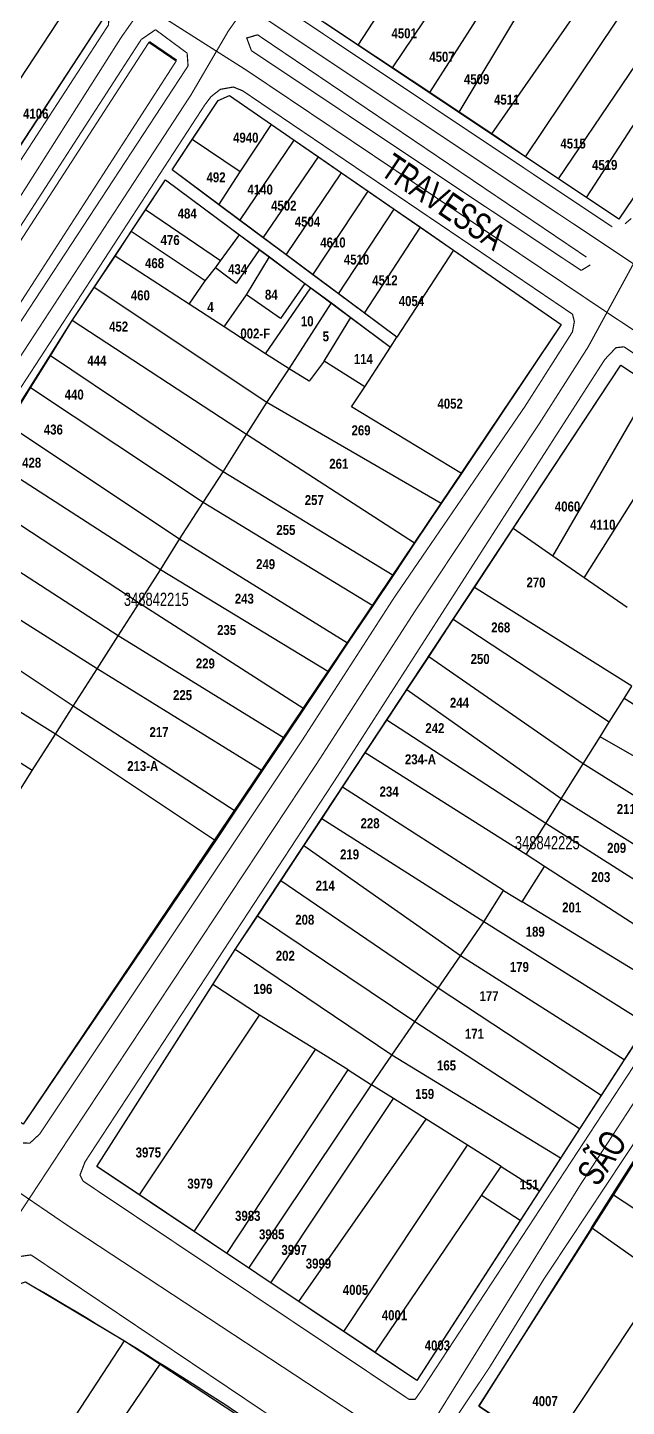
# Model space of a CAD drawing. Extents: x 203136 to 205923, y 4839890 to 4842982.
# Drawn here: x 205261.9 to 205352.2, y 4840699.6 to 4840907.6 of the extents above; entities that cross this region are included whole.
import ezdxf
from ezdxf.enums import TextEntityAlignment as Align

# ---------------------------------------------------------------- set-up
doc = ezdxf.new("R2010")
doc.units = 0
doc.header["$LTSCALE"] = 1.5
doc.header["$MEASUREMENT"] = 0
doc.linetypes.add('TRACO_13', pattern=[8, 5, -1, 1, -1])
for name, color, linetype in [('CD_MALHA_LOTES', 40, 'CONTINUOUS'), ('CD_TXT_QUADRA', 7, 'CONTINUOUS'), ('HD-CANAIS', 7, 'CONTINUOUS'), ('RU-QUADRAS', 210, 'CONTINUOUS'), ('SV-EIXO-RUA-N-PAV', 6, 'CONTINUOUS'), ('SV-EIXO-RUA-PAV', 20, 'CONTINUOUS'), ('SV-PONTE-BUEIRO', 249, 'CONTINUOUS'), ('SV-RUA-NAO-PAV-S-GUIA-C-GUIA', 7, 'CONTINUOUS'), ('SV-RUA-PAVIM-S-GUIA-C-GUIA', 7, 'CONTINUOUS'), ('SV-TXT-RUA-N-PAV-S-GUIA-C-GUIA', 7, 'CONTINUOUS'), ('SV-TXT-RUA-PAV-S-GUIA-C-GUIA', 7, 'CONTINUOUS'), ('Th_NmrPort', 1, 'CONTINUOUS')]:
    doc.layers.add(name, color=color, linetype=linetype)
doc.styles.add('ARIAL', font='ARIAL.TTF')
doc.styles.get("Standard").update_dxf_attribs({"font": 'swisscbo.ttf'})

msp = doc.modelspace()

# ---------------------------------------------------------------- linework, layer by layer
at = {"layer": 'CD_MALHA_LOTES', "linetype": 'Continuous', "flags": 128}
for points in [[(205311.75, 4840904.95), (205330.33, 4840933.43)], [(205316.96, 4840901.51), (205335.92, 4840929.76)], [(205322.57, 4840897.79), (205340.91, 4840926.49)], [(205326.99, 4840894.83), (205344.55, 4840924.11)], [(205331.9, 4840891.54), (205351.43, 4840919.59)], [(205337.02, 4840888.1), (205356.07, 4840916.55)], [(205341.99, 4840884.77), (205361.18, 4840913.2)], [(205255.99, 4840892.63), (205268.79, 4840912.02)], [(205273.31, 4840908.94), (205260.8, 4840889.85)], [(205346.22, 4840881.93), (205364.93, 4840910.74)], [(205311.75, 4840904.95), (205306.76, 4840908.25)], [(205370.38, 4840907.17), (205351.06, 4840878.68)], [(205316.96, 4840901.51), (205311.75, 4840904.95)], [(205322.57, 4840897.79), (205316.96, 4840901.51)], [(205286.71, 4840890.69), (205290.62, 4840896.6)], [(205290.62, 4840896.6), (205292.34, 4840897.35)], [(205292.34, 4840897.35), (205298.67, 4840892.98)], [(205326.99, 4840894.83), (205322.57, 4840897.79)], [(205331.9, 4840891.54), (205326.99, 4840894.83)], [(205293.98, 4840885.82), (205298.67, 4840892.98)], [(205298.67, 4840892.98), (205302.1, 4840890.61)], [(205283.68, 4840886.11), (205286.71, 4840890.69)], [(205293.98, 4840885.82), (205286.71, 4840890.69)], [(205293.9, 4840878.5), (205302.1, 4840890.61)], [(205302.1, 4840890.61), (205305.79, 4840888.07)], [(205337.02, 4840888.1), (205331.9, 4840891.54)], [(205290.73, 4840880.85), (205283.68, 4840886.11)], [(205297.41, 4840875.88), (205305.79, 4840888.07)], [(205305.79, 4840888.07), (205309.24, 4840885.69)], [(205341.99, 4840884.77), (205337.02, 4840888.1)], [(205279.7, 4840880.1), (205282.7, 4840884.64)], [(205282.7, 4840884.64), (205293.86, 4840876.33)], [(205290.73, 4840880.85), (205293.98, 4840885.82)], [(205300.89, 4840873.29), (205309.24, 4840885.69)], [(205309.24, 4840885.69), (205313.25, 4840882.92)], [(205346.22, 4840881.93), (205341.99, 4840884.77)], [(205304.93, 4840870.27), (205313.25, 4840882.92)], [(205313.25, 4840882.92), (205317.21, 4840880.18)], [(205351.06, 4840878.68), (205346.22, 4840881.93)], [(205277.54, 4840876.84), (205279.7, 4840880.1)], [(205291.01, 4840872.4), (205279.7, 4840880.1)], [(205293.9, 4840878.5), (205290.73, 4840880.85)], [(205308.79, 4840867.42), (205317.21, 4840880.18)], [(205317.21, 4840880.18), (205321.14, 4840877.47)], [(205297.41, 4840875.88), (205293.9, 4840878.5)], [(205275.08, 4840873.12), (205277.54, 4840876.84)], [(205288.69, 4840869.4), (205277.54, 4840876.84)], [(205291.01, 4840872.4), (205293.86, 4840876.33)], [(205293.86, 4840876.33), (205296.88, 4840874.09)], [(205300.89, 4840873.29), (205297.41, 4840875.88)], [(205312.72, 4840864.5), (205321.14, 4840877.47)], [(205321.14, 4840877.47), (205326.16, 4840874)], [(205296.88, 4840874.09), (205293.34, 4840868.97)], [(205296.88, 4840874.09), (205298.38, 4840872.98)], [(205326.16, 4840874), (205317.6, 4840860.87)], [(205326.16, 4840874), (205342.38, 4840862.81)], [(205271.93, 4840868.37), (205275.08, 4840873.12)], [(205286.27, 4840865.86), (205275.08, 4840873.12)], [(205290.25, 4840871.35), (205291.01, 4840872.4)], [(205294.92, 4840867.26), (205298.38, 4840872.98)], [(205298.38, 4840872.98), (205303.72, 4840869)], [(205304.93, 4840870.27), (205300.89, 4840873.29)], [(205288.69, 4840869.4), (205290.25, 4840871.35)], [(205293.34, 4840868.97), (205290.25, 4840871.35)], [(205308.79, 4840867.42), (205304.93, 4840870.27)], [(205268.63, 4840863.38), (205271.93, 4840868.37)], [(205298, 4840851.03), (205271.93, 4840868.37)], [(205286.27, 4840865.86), (205288.69, 4840869.4)], [(205297.8, 4840858.39), (205304.64, 4840868.31)], [(205303.72, 4840869), (205300.05, 4840863.71)], [(205303.72, 4840869), (205304.64, 4840868.31)], [(205304.64, 4840868.31), (205307.72, 4840866.04)], [(205312.72, 4840864.5), (205308.79, 4840867.42)], [(205291.57, 4840862.43), (205286.27, 4840865.86)], [(205291.57, 4840862.43), (205294.92, 4840867.26)], [(205300.05, 4840863.71), (205294.92, 4840867.26)], [(205301.34, 4840856.1), (205307.72, 4840866.04)], [(205307.72, 4840866.04), (205310.67, 4840863.84)], [(205265.33, 4840858.06), (205268.63, 4840863.38)], [(205294.89, 4840846.18), (205268.63, 4840863.38)], [(205306.63, 4840857.26), (205310.67, 4840863.84)], [(205310.67, 4840863.84), (205316.64, 4840859.4)], [(205317.6, 4840860.87), (205312.72, 4840864.5)], [(205297.8, 4840858.39), (205291.57, 4840862.43)], [(205342.38, 4840862.81), (205327.34, 4840840.34)], [(205312.74, 4840853.41), (205316.64, 4840859.4)], [(205316.64, 4840859.4), (205317.6, 4840860.87)], [(205262.34, 4840853.22), (205265.33, 4840858.06)], [(205291.4, 4840840.57), (205265.33, 4840858.06)], [(205301.34, 4840856.1), (205297.8, 4840858.39)], [(205306.63, 4840857.26), (205304.39, 4840854.24)], [(205312.74, 4840853.41), (205306.63, 4840857.26)], [(205298, 4840851.03), (205301.34, 4840856.1)], [(205304.39, 4840854.24), (205301.34, 4840856.1)], [(205335.13, 4840832), (205351.4, 4840856.66)], [(205351.4, 4840856.66), (205356.05, 4840853.61)], [(205258.92, 4840847.68), (205262.34, 4840853.22)], [(205288.37, 4840835.97), (205262.34, 4840853.22)], [(205310.76, 4840850.38), (205312.74, 4840853.41)], [(205341.14, 4840827.85), (205356.05, 4840853.61)], [(205294.89, 4840846.18), (205298, 4840851.03)], [(205324.27, 4840835.77), (205298, 4840851.03)], [(205327.34, 4840840.34), (205310.76, 4840850.38)], [(205345.85, 4840824.6), (205361.78, 4840849.85)], [(205284.83, 4840830.41), (205258.92, 4840847.68)], [(205291.4, 4840840.57), (205294.89, 4840846.18)], [(205320.28, 4840829.8), (205294.89, 4840846.18)], [(205281.94, 4840825.8), (205255.8, 4840842.64)], [(205288.37, 4840835.97), (205291.4, 4840840.57)], [(205317.03, 4840824.95), (205291.4, 4840840.57)], [(205327.34, 4840840.34), (205324.27, 4840835.77)], [(205278.73, 4840820.78), (205252.78, 4840837.75)], [(205284.83, 4840830.41), (205288.37, 4840835.97)], [(205313.95, 4840820.35), (205288.37, 4840835.97)], [(205324.27, 4840835.77), (205320.28, 4840829.8)], [(205275.58, 4840815.85), (205249.52, 4840832.68)], [(205329.29, 4840823.13), (205335.13, 4840832)], [(205341.14, 4840827.85), (205335.13, 4840832)], [(205281.94, 4840825.8), (205284.83, 4840830.41)], [(205310.17, 4840814.71), (205284.83, 4840830.41)], [(205320.28, 4840829.8), (205317.03, 4840824.95)], [(205345.85, 4840824.6), (205341.14, 4840827.85)], [(205272.39, 4840810.87), (205246.15, 4840827.45)], [(205278.73, 4840820.78), (205281.94, 4840825.8)], [(205307.28, 4840810.38), (205281.94, 4840825.8)], [(205317.03, 4840824.95), (205313.95, 4840820.35)], [(205352.33, 4840820.13), (205345.85, 4840824.6)], [(205268.79, 4840805.24), (205242.91, 4840822.41)], [(205326.09, 4840818.29), (205329.29, 4840823.13)], [(205353.03, 4840808.22), (205329.29, 4840823.13)], [(205275.58, 4840815.85), (205278.73, 4840820.78)], [(205303.55, 4840804.82), (205278.73, 4840820.78)], [(205313.95, 4840820.35), (205310.17, 4840814.71)], [(205266.08, 4840801.01), (205239.73, 4840817.47)], [(205322.4, 4840812.69), (205326.09, 4840818.29)], [(205349.63, 4840802.79), (205326.09, 4840818.29)], [(205272.39, 4840810.87), (205275.58, 4840815.85)], [(205300.61, 4840800.42), (205275.58, 4840815.85)], [(205310.17, 4840814.71), (205307.28, 4840810.38)], [(205262.56, 4840795.52), (205236.33, 4840812.19)], [(205319.11, 4840807.69), (205322.4, 4840812.69)], [(205345.68, 4840796.51), (205322.4, 4840812.69)], [(205268.79, 4840805.24), (205272.39, 4840810.87)], [(205297.29, 4840795.46), (205272.39, 4840810.87)], [(205307.28, 4840810.38), (205303.55, 4840804.82)], [(205316.09, 4840803.11), (205319.11, 4840807.69)], [(205342.37, 4840791.25), (205319.11, 4840807.69)], [(205351.88, 4840806.38), (205353.03, 4840808.22)], [(205266.08, 4840801.01), (205268.79, 4840805.24)], [(205293.22, 4840789.39), (205268.79, 4840805.24)], [(205349.63, 4840802.79), (205351.88, 4840806.38)], [(205377.17, 4840790.51), (205351.88, 4840806.38)], [(205303.55, 4840804.82), (205300.61, 4840800.42)], [(205312.84, 4840798.19), (205316.09, 4840803.11)], [(205340.05, 4840787.55), (205316.09, 4840803.11)], [(205262.56, 4840795.52), (205266.08, 4840801.01)], [(205290.24, 4840784.93), (205266.08, 4840801.01)], [(205348.26, 4840800.62), (205349.63, 4840802.79)], [(205300.61, 4840800.42), (205297.29, 4840795.46)], [(205345.68, 4840796.51), (205348.26, 4840800.62)], [(205374.14, 4840785.76), (205348.26, 4840800.62)], [(205309.42, 4840793), (205312.84, 4840798.19)], [(205337.08, 4840782.84), (205312.84, 4840798.19)], [(205259.66, 4840790.85), (205262.56, 4840795.52)], [(205297.29, 4840795.46), (205293.22, 4840789.39)], [(205342.37, 4840791.25), (205345.68, 4840796.51)], [(205370.86, 4840780.77), (205345.68, 4840796.51)], [(205306.27, 4840788.24), (205309.42, 4840793)], [(205333.69, 4840777.43), (205309.42, 4840793)], [(205340.05, 4840787.55), (205342.37, 4840791.25)], [(205367.43, 4840775.55), (205342.37, 4840791.25)], [(205293.22, 4840789.39), (205290.24, 4840784.93)], [(205303.58, 4840784.18), (205306.27, 4840788.24)], [(205330.7, 4840772.68), (205306.27, 4840788.24)], [(205337.08, 4840782.84), (205340.05, 4840787.55)], [(205364.92, 4840771.73), (205340.05, 4840787.55)], [(205290.24, 4840784.93), (205261.25, 4840742.18)], [(205300.07, 4840778.87), (205303.58, 4840784.18)], [(205327.18, 4840767.56), (205303.58, 4840784.18)], [(205339.86, 4840781.04), (205337.08, 4840782.84)], [(205336.5, 4840775.71), (205339.86, 4840781.04)], [(205361.76, 4840766.93), (205339.86, 4840781.04)], [(205296.55, 4840773.57), (205300.07, 4840778.87)], [(205323.82, 4840762.69), (205300.07, 4840778.87)], [(205330.7, 4840772.68), (205333.69, 4840777.43)], [(205333.69, 4840777.43), (205336.5, 4840775.71)], [(205358.63, 4840762.16), (205336.5, 4840775.71)], [(205293.22, 4840768.53), (205296.55, 4840773.57)], [(205320.3, 4840757.59), (205296.55, 4840773.57)], [(205327.18, 4840767.56), (205330.7, 4840772.68)], [(205355.38, 4840757.22), (205330.7, 4840772.68)], [(205289.84, 4840763.23), (205293.22, 4840768.53)], [(205316.86, 4840752.58), (205293.22, 4840768.53)], [(205323.82, 4840762.69), (205327.18, 4840767.56)], [(205351.86, 4840751.86), (205327.18, 4840767.56)], [(205272.36, 4840735.8), (205289.84, 4840763.23)], [(205296.87, 4840758.61), (205289.84, 4840763.23)], [(205320.3, 4840757.59), (205323.82, 4840762.69)], [(205348.41, 4840746.52), (205323.82, 4840762.69)], [(205278.76, 4840731.51), (205296.87, 4840758.61)], [(205305.34, 4840753.45), (205296.87, 4840758.61)], [(205316.86, 4840752.58), (205320.3, 4840757.59)], [(205345.15, 4840741.48), (205320.3, 4840757.59)], [(205355.38, 4840757.22), (205351.86, 4840751.86)], [(205287.03, 4840725.98), (205305.34, 4840753.45)], [(205310.23, 4840750.36), (205305.34, 4840753.45)], [(205313.78, 4840748.12), (205316.86, 4840752.58)], [(205342.3, 4840737.06), (205316.86, 4840752.58)], [(205351.86, 4840751.86), (205348.41, 4840746.52)], [(205291.96, 4840722.67), (205310.23, 4840750.36)], [(205310.23, 4840750.36), (205313.78, 4840748.12)], [(205295.28, 4840720.45), (205313.78, 4840748.12)], [(205317.07, 4840746.04), (205313.78, 4840748.12)], [(205298.61, 4840718.22), (205317.07, 4840746.04)], [(205322.03, 4840742.91), (205317.07, 4840746.04)], [(205348.41, 4840746.52), (205345.15, 4840741.48)], [(205302.82, 4840715.4), (205322.03, 4840742.91)], [(205328.24, 4840738.99), (205322.03, 4840742.91)], [(205345.15, 4840741.48), (205342.3, 4840737.06)], [(205309.58, 4840710.88), (205328.24, 4840738.99)], [(205333.32, 4840735.78), (205328.24, 4840738.99)], [(205342.3, 4840737.06), (205339.11, 4840732.12)], [(205350.13, 4840731.54), (205353.29, 4840736.54)], [(205278.76, 4840731.51), (205272.36, 4840735.8)], [(205330.35, 4840731.4), (205333.32, 4840735.78)], [(205333.32, 4840735.78), (205339.11, 4840732.12)], [(205287.03, 4840725.98), (205278.76, 4840731.51)], [(205314.31, 4840707.71), (205330.35, 4840731.4)], [(205336.21, 4840727.62), (205330.35, 4840731.4)], [(205339.11, 4840732.12), (205336.21, 4840727.62)], [(205346.96, 4840726.52), (205350.13, 4840731.54)], [(205375.79, 4840714.74), (205350.13, 4840731.54)], [(205291.96, 4840722.67), (205287.03, 4840725.98)], [(205336.21, 4840727.62), (205320.62, 4840703.49)], [(205346.96, 4840726.52), (205329.96, 4840699.64)], [(205357.71, 4840718.94), (205346.96, 4840726.52)], [(205295.28, 4840720.45), (205291.96, 4840722.67)], [(205298.61, 4840718.22), (205295.28, 4840720.45)], [(205261.56, 4840718.4), (205276.52, 4840709.47)], [(205302.82, 4840715.4), (205298.61, 4840718.22)], [(205340.38, 4840692.75), (205357.71, 4840718.94)], [(205309.58, 4840710.88), (205302.82, 4840715.4)], [(205260.13, 4840684.39), (205276.52, 4840709.47)], [(205276.52, 4840709.47), (205281.88, 4840705.96)], [(205314.31, 4840707.71), (205309.58, 4840710.88)], [(205320.62, 4840703.49), (205314.31, 4840707.71)], [(205264.99, 4840681.06), (205281.88, 4840705.96)], [(205281.88, 4840705.96), (205295.09, 4840697.3)], [(205329.96, 4840699.64), (205340.38, 4840692.75)]]:
    msp.add_lwpolyline(points, dxfattribs=at)
at = {"layer": 'HD-CANAIS', "linetype": 'Continuous', "const_width": 0.18}
for points in [[(205280.23, 4840905.41), (205242.39, 4840846.93)], [(205246.65, 4840844.11), (205284.35, 4840902.6)]]:
    msp.add_lwpolyline(points, dxfattribs=at)
at = {"layer": 'RU-QUADRAS', "color": 6, "linetype": 'Continuous'}
for points in [[(205302.06, 4840911.36), (205302.04, 4840913.84), (205323.28, 4840945.44), (205381.15, 4841036.28), (205432.85, 4841002.98), (205370.38, 4840907.17), (205351.06, 4840878.68)], [(205136.87, 4840828.05), (205215.5, 4840948.42), (205273.31, 4840908.94), (205194.22, 4840788.23)], [(205272.36, 4840735.8), (205293.22, 4840768.53), (205351.4, 4840856.66), (205399.3, 4840825.22), (205320.62, 4840703.49)], [(205329.96, 4840699.64), (205406.97, 4840820.32), (205457.96, 4840786.06), (205377.98, 4840665.69), (205340.38, 4840692.75)]]:
    msp.add_lwpolyline(points, close=True, dxfattribs=at)
for points in [[(205212.69, 4840776.33), (205236.33, 4840812.19), (205268.63, 4840863.38), (205282.7, 4840884.64), (205316.64, 4840859.4), (205317.6, 4840860.87), (205283.68, 4840886.11), (205290.62, 4840896.6), (205292.34, 4840897.35), (205342.38, 4840862.81), (205261.25, 4840742.18, -0.0191158523)], [(205181.48, 4840598.87), (205221.72, 4840661.35, 0.0192944849), (205258.92, 4840717.54), (205261.56, 4840718.4, -0.0209780421), (205309.42, 4840687.91, -0.0092025286), (205229.84, 4840566.56)]]:
    msp.add_lwpolyline(points, format="xyb", close=True, dxfattribs=at)
at = {"layer": 'SV-EIXO-RUA-N-PAV', "const_width": 0.18}
for points in [[(205433.260072, 4840994.491023), (205410.708348, 4840960.301368), (205374.242832, 4840904.439301), (205356.242833, 4840877.387577), (205346.466971, 4840859.439302), (205339.122143, 4840847.904819), (205320.294558, 4840819.508269), (205305.501455, 4840796.542752), (205267.587663, 4840739.232409), (205257.087663, 4840723.24965), (205217.311802, 4840662.111721), (205202.311802, 4840640.025515), (205187.725596, 4840619.180688), (205172.77732, 4840594.922068), (205171.122148, 4840592.439309)], [(205492.956923, 4840958.170791), (205416.388914, 4840842.089781), (205405.441095, 4840825.325933), (205345.22809, 4840732.953709), (205320.595497, 4840693.267865), (205290.488994, 4840649.134469), (205268.926988, 4840616.247819), (205232.695881, 4840561.511577), (205228.223273, 4840555.393768), (205225.488617, 4840551.285055), (205222.177172, 4840546.0257), (205185.361693, 4840489.731131), (205181.660666, 4840486.030104), (205179.712757, 4840485.640522), (205176.303916, 4840487.978013), (205127.898378, 4840523.040375), (205107.347938, 4840537.844483), (205073.927448, 4840560.525559), (205068.486496, 4840564.370108)]]:
    msp.add_lwpolyline(points, dxfattribs=at)
at = {"layer": 'SV-EIXO-RUA-PAV', "const_width": 0.18}
for points in [[(205546.167555, 4840539.8707), (205515.88897, 4840558.876335), (205496.610849, 4840570.783379), (205487.852371, 4840576.846941), (205483.809996, 4840584.594826), (205425.757006, 4840623.109672), (205267.742374, 4840727.015517), (205209.564034, 4840766.713678), (205194.506111, 4840775.611542), (205064.118185, 4840862.536826), (204928.596875, 4840953.911043), (204901.903284, 4840971.70677), (204782.19, 4841049.35)], [(205369.826503, 4841049.127689), (205365.827692, 4841044.515207), (205338.221709, 4841001.914817), (205321.251294, 4840975.819898), (205295.156376, 4840935.311751), (205286.787404, 4840922.58394), (205281.847386, 4840914.389322), (205276.035601, 4840906.136586), (205254.648229, 4840872.428228), (205238.491464, 4840847.844374), (205214.488788, 4840811.172005), (205197.518374, 4840785.193322), (205186.301627, 4840769.443383), (205152.360797, 4840717.660371), (205145.386654, 4840707.37351), (205106.389571, 4840648.325765), (205096.3933, 4840631.239115), (205058.907281, 4840576.143385), (205053.560438, 4840567.658178), (205018.864076, 4840515.700812), (205006.078147, 4840495.998858), (204970.335664, 4840438.869003), (204964.291407, 4840428.582142), (204952.667835, 4840410.914313)], [(205073.2, 4841049.34), (205085.533573, 4841041.12189), (205113.253451, 4841022.473973), (205150.099903, 4840997.683263), (205155.938438, 4840994.087555), (205183.274152, 4840975.629794), (205209.515317, 4840957.825041), (205220.698467, 4840950.860097), (205274.920673, 4840913.840876), (205295.037468, 4840901.068308), (205349.800796, 4840864.271392), (205406.557957, 4840826.588268), (205464.274, 4840788.350391), (205470.500627, 4840784.518621), (205522.149701, 4840749.633543), (205622.893335, 4840682.577559), (205628.902636, 4840678.588572)], [(205087.63, 4841049.34), (205153.018287, 4841006.021505), (205220.207978, 4840960.57178), (205354.030769, 4840871.451915), (205468.265428, 4840795.215647), (205526.988437, 4840756.29116), (205626.725105, 4840689.602471), (205635.953783, 4840683.383352)], [(205380.35943, 4841042.779358), (205376.151673, 4841036.309987), (205344.740815, 4840987.792747), (205298.361873, 4840915.827965), (205292.168183, 4840907.053571), (205286.564368, 4840897.468098), (205250.065836, 4840841.503682), (205208.110958, 4840777.05981), (205197.050797, 4840759.953428), (205155.538326, 4840696.541837), (205117.63884, 4840638.807796), (205106.726148, 4840622.954899), (205070.080148, 4840566.843015), (205065.803552, 4840560.206918), (205032.033193, 4840508.519098), (205021.046767, 4840491.928857)]]:
    msp.add_lwpolyline(points, dxfattribs=at)
at = {"layer": 'SV-PONTE-BUEIRO', "linetype": 'Continuous', "const_width": 0.35}
msp.add_lwpolyline([(205280.23, 4840905.41), (205284.35, 4840902.6)], dxfattribs=at)
at = {"layer": 'SV-RUA-NAO-PAV-S-GUIA-C-GUIA', "const_width": 0.18}
for points in [[(205352.96, 4840878.8), (205352.020628, 4840877.982796)], [(205350.107545, 4840877.535746), (205350.03, 4840877.55)]]:
    msp.add_lwpolyline(points, dxfattribs=at)
at = {"layer": 'SV-RUA-NAO-PAV-S-GUIA-C-GUIA', "linetype": 'TRACO_13', "const_width": 0.18}
for points in [[(205261.18, 4840739.33), (205262.24, 4840739.31), (205263.72, 4840740.69), (205303.17, 4840799.85), (205317.18, 4840821.59), (205336.93, 4840850.45), (205344.08, 4840861.68), (205344.37, 4840863.22), (205344.09, 4840864.35)], [(205351.84, 4840859.43), (205350.64, 4840859.29), (205348.97, 4840857.53), (205308.38, 4840794.26), (205270.56, 4840736.49), (205269.8, 4840734.51), (205270.28, 4840733.57)], [(205319.45, 4840700.65), (205320.37, 4840700.68), (205321.37, 4840702.13), (205361.77, 4840763.82), (205401.65, 4840825.21)], [(205406.6, 4840821.77), (205367.75, 4840761.7), (205353.13, 4840738.95), (205339.71, 4840718.7), (205331.61, 4840705.54), (205326.9, 4840698.48), (205326.75, 4840697.17), (205326.77, 4840695.8)]]:
    msp.add_lwpolyline(points, dxfattribs=at)
at = {"layer": 'SV-RUA-PAVIM-S-GUIA-C-GUIA', "linetype": 'Continuous', "const_width": 0.18}
for points in [[(205430.06, 4840996.56), (205434.02, 4841002.55), (205434.68, 4841004.47), (205433.84, 4841005.27), (205382.92, 4841037.77), (205380.8, 4841037.48), (205379.1, 4841035.54), (205346.87, 4840986.07), (205300.7, 4840914.18), (205300.44, 4840911.74), (205301.51, 4840909.95), (205350.03, 4840877.55)], [(205134.94, 4840827.29), (205134.45, 4840825.34), (205135.21, 4840823.59), (205192, 4840785.56), (205194.18, 4840785.66), (205195.12, 4840786.63), (205232.56, 4840843.99), (205274.09, 4840907.97), (205274.25, 4840910.34), (205272.9, 4840911.88), (205216.43, 4840949.79), (205215.5, 4840949.98), (205214.46, 4840949.4)], [(205319.45, 4840700.65), (205270.28, 4840733.57)]]:
    msp.add_lwpolyline(points, dxfattribs=at)
at = {"layer": 'SV-RUA-PAVIM-S-GUIA-C-GUIA', "const_width": 0.18}
for points in [[(205281.19, 4840907.26), (205279.03, 4840905.78)], [(205285.96, 4840903.73), (205281.19, 4840907.26)], [(205279.03, 4840905.78), (205240.92, 4840846.85)], [(205296.59, 4840906.49), (205294.95, 4840906.01), (205295.65, 4840904.11)], [(205346.2, 4840872.95), (205296.59, 4840906.49)], [(205286.1, 4840901.8), (205285.96, 4840903.73)], [(205295.65, 4840904.11), (205322.58, 4840886.13)], [(205247.94, 4840843.5), (205286.1, 4840901.8)], [(205294.33, 4840898.05), (205292.926171, 4840898.612956), (205290.966082, 4840898.266194), (205289.565487, 4840897.163043), (205288.651116, 4840895.95705)], [(205344.09, 4840864.35), (205294.33, 4840898.05)], [(205288.64, 4840895.94), (205252.29, 4840840.1)], [(205322.58, 4840886.13), (205345.4, 4840870.95)], [(205345.4, 4840870.95), (205346.78, 4840871.79)], [(205401.07, 4840827.05), (205351.84, 4840859.43)], [(205262.41, 4840722.45), (205259.89, 4840722.09)], [(205312.13, 4840689), (205262.41, 4840722.45)]]:
    msp.add_lwpolyline(points, dxfattribs=at)

# ---------------------------------------------------------------- texts
at = {"layer": 'CD_TXT_QUADRA', "style": 'ARIAL', "width": 0.7}
for s, p in [('348842215', (205276.412698, 4840820.34189)), ('348842225', (205335.392339, 4840783.62811))]:
    msp.add_text(s, height=2, dxfattribs=at).set_placement(p)
at = {"layer": 'SV-TXT-RUA-N-PAV-S-GUIA-C-GUIA', "style": 'ARIAL', "width": 0.7}
msp.add_text('SÃO', height=4, rotation=56, dxfattribs=at).set_placement((205347.88, 4840732.61))
at = {"layer": 'SV-TXT-RUA-PAV-S-GUIA-C-GUIA', "style": 'ARIAL', "width": 0.7}
msp.add_text('TRAVESSA', height=4, rotation=326, dxfattribs=at).set_placement((205314.920757, 4840885.486305))
at = {"layer": 'Th_NmrPort', "color": 1}
for s, p in [('4501', (205316.788086, 4840906.714422)), ('4507', (205322.488086, 4840903.174422)), ('4509', (205327.718086, 4840899.794422)), ('4511', (205332.258086, 4840896.714422)), ('4106', (205261.21481, 4840894.605574)), ('4940', (205292.894422, 4840890.981914)), ('4515', (205342.268086, 4840890.094422)), ('4519', (205347.038086, 4840886.864422)), ('492', (205288.894422, 4840884.991914)), ('4140', (205295.066432, 4840883.154482)), ('484', (205284.533636, 4840879.535738)), ('4502', (205298.626432, 4840880.724482)), ('4504', (205302.196432, 4840878.304482)), ('476', (205281.963636, 4840875.535738)), ('4610', (205306.046432, 4840875.164482)), ('468', (205279.613636, 4840872.045738)), ('434', (205292.140793, 4840871.136534)), ('4510', (205309.606432, 4840872.594482)), ('4512', (205313.886432, 4840869.464482)), ('460', (205277.473636, 4840867.195738)), ('84', (205297.700793, 4840867.286534)), ('4', (205289.000793, 4840865.426534)), ('4054', (205317.886432, 4840866.324482)), ('452', (205274.193636, 4840862.485738)), ('10', (205303.120793, 4840863.286534)), ('002-F', (205293.990793, 4840861.436534)), ('5', (205306.400793, 4840861.006534)), ('444', (205270.913636, 4840857.355738)), ('114', (205311.110793, 4840857.586534)), ('440', (205267.493636, 4840852.225738)), ('4052', (205323.726432, 4840850.854482)), ('436', (205264.353636, 4840846.945738)), ('269', (205310.763636, 4840846.835738)), ('428', (205261.073636, 4840841.955738)), ('261', (205307.403636, 4840841.785738)), ('257', (205303.704482, 4840836.313568)), ('4060', (205341.436432, 4840835.344482)), ('255', (205299.424482, 4840831.803568)), ('4110', (205346.746432, 4840832.594482)), ('249', (205296.364482, 4840826.643568)), ('270', (205337.153466, 4840823.880793)), ('243', (205293.154482, 4840821.443568)), ('235', (205290.484482, 4840816.713568)), ('268', (205331.833466, 4840817.100793)), ('229', (205287.274482, 4840811.663568)), ('250', (205328.723466, 4840812.340793)), ('225', (205283.834482, 4840806.893568)), ('244', (205325.603466, 4840805.740793)), ('217', (205280.284482, 4840801.313568)), ('242', (205321.904482, 4840801.903568)), ('213-A', (205276.924482, 4840796.193568)), ('234-A', (205318.814482, 4840797.203568)), ('234', (205314.994482, 4840792.343568)), ('211', (205350.774482, 4840789.713568)), ('228', (205312.124482, 4840787.563568)), ('209', (205349.314482, 4840783.843568)), ('219', (205309.034482, 4840782.863568)), ('203', (205346.924482, 4840779.443568)), ('214', (205305.354482, 4840778.153568)), ('208', (205302.274482, 4840773.013568)), ('201', (205342.534482, 4840774.863568)), ('189', (205337.034482, 4840771.203568)), ('202', (205299.334482, 4840767.573568)), ('179', (205334.644482, 4840765.883568)), ('196', (205295.944482, 4840762.573568)), ('177', (205330.064482, 4840761.483568)), ('171', (205327.864482, 4840755.803568)), ('165', (205323.654482, 4840751.033568)), ('159', (205320.354482, 4840746.733568)), ('3975', (205278.196432, 4840737.904482)), ('3979', (205285.996432, 4840733.204482)), ('151', (205336.116432, 4840733.074482)), ('3983', (205293.196432, 4840728.344482)), ('3985', (205296.806432, 4840725.554482)), ('3997', (205300.186432, 4840723.204482)), ('3999', (205303.856432, 4840721.144482)), ('4005', (205309.446432, 4840717.174482)), ('4001', (205315.326432, 4840713.354482)), ('4003', (205321.796432, 4840708.794482)), ('4007', (205338.038086, 4840700.394422))]:
    msp.add_text(s, height=1.5, dxfattribs=at).set_placement(p, align=Align.MIDDLE_LEFT)

doc.saveas('drawing.dxf')
